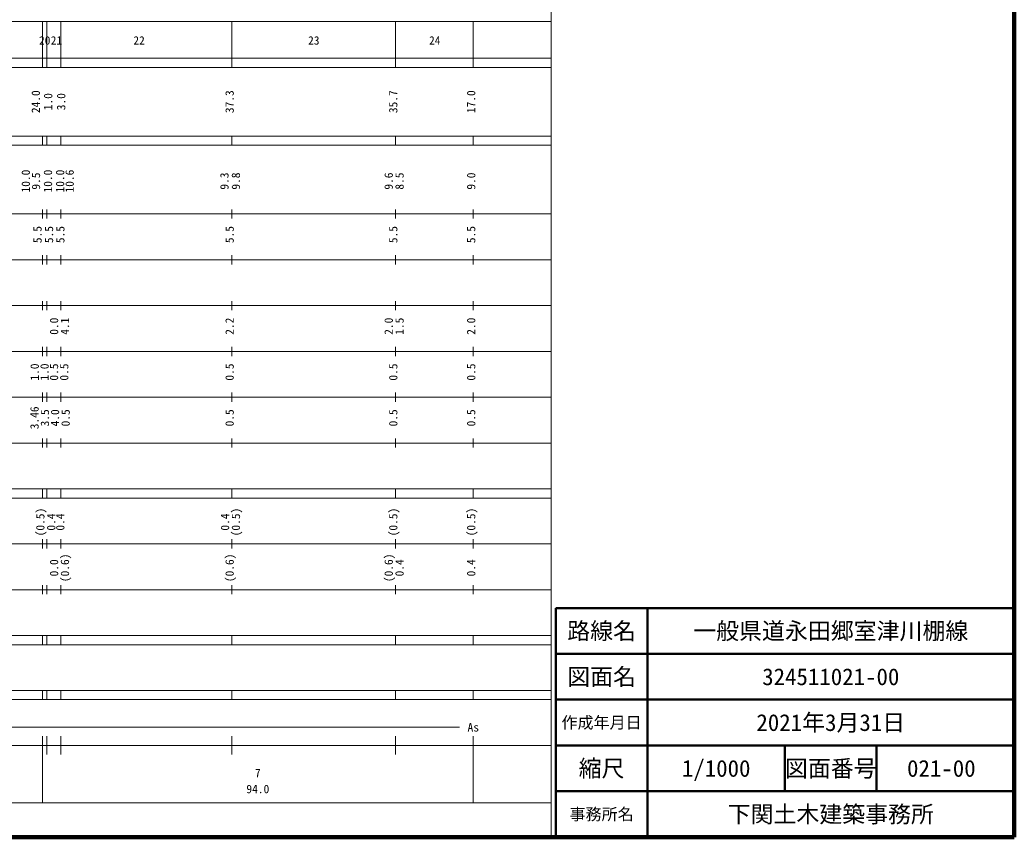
# Model space of a CAD drawing. Units: millimetres on the paper, enlarged 1000 times. Extents: x 40000 to 680000, y 20000 to 380000.
# Drawn here: x 463087 to 680000, y 20000 to 198357 of the extents above; entities that cross this region are included whole.
import ezdxf
from ezdxf.enums import TextEntityAlignment as Align

# ---------------------------------------------------------------- set-up
doc = ezdxf.new("R2010")
doc.units = ezdxf.units.MM
doc.header["$LTSCALE"] = 1000
for name, color, linetype, lineweight in [('M-TTL', 2, 'Continuous', 140), ('M-TTL-BAND', 7, 'Continuous', 13), ('M-TTL-FRAM', 2, 'Continuous', 50), ('M-TTL-LINE', 7, 'Continuous', 50)]:
    doc.layers.add(name, color=color, linetype=linetype, lineweight=lineweight)
doc.layers.add('M-TTL-TXT', color=7, linetype='Continuous')
doc.styles.add('ＭＳ ゴシック', font='')
doc.styles.get('ＭＳ ゴシック').set_extended_font_data('MS Gothic')

msp = doc.modelspace()

# ---------------------------------------------------------------- linework, layer by layer
at = {"layer": 'M-TTL'}
for p, q in [((680000, 20000), (680000, 380000)), ((40000, 20000), (680000, 20000))]:
    msp.add_line(p, q, dxfattribs=at)
at = {"layer": 'M-TTL-BAND'}
for p, q in [((579000, 20000), (579000, 370000)), ((68000, 198000), (579000, 198000)), ((468000, 188000), (468000, 198000)), ((469000, 188000), (469000, 198000)), ((472000, 188000), (472000, 198000)), ((509300, 188000), (509300, 198000)), ((545000, 188000), (545000, 198000)), ((562000, 188000), (562000, 198000)), ((40000, 190000), (579000, 190000)), ((40000, 188000), (579000, 188000)), ((40000, 173000), (579000, 173000)), ((468000, 171000), (468000, 173000)), ((469000, 171000), (469000, 173000)), ((472000, 171000), (472000, 173000)), ((509300, 171000), (509300, 173000)), ((545000, 171000), (545000, 173000)), ((562000, 171000), (562000, 173000)), ((40000, 171000), (579000, 171000)), ((468000, 155000), (468000, 157000)), ((469000, 155000), (469000, 157000)), ((472000, 155000), (472000, 157000)), ((509300, 155000), (509300, 157000)), ((545000, 155000), (545000, 157000)), ((562000, 155000), (562000, 157000)), ((40000, 156000), (579000, 156000)), ((46000, 146000), (579000, 146000)), ((468000, 145000), (468000, 147000)), ((469000, 145000), (469000, 147000)), ((472000, 145000), (472000, 147000)), ((509300, 145000), (509300, 147000)), ((545000, 145000), (545000, 147000)), ((562000, 145000), (562000, 147000)), ((468000, 135000), (468000, 137000)), ((469000, 135000), (469000, 137000)), ((472000, 135000), (472000, 137000)), ((509300, 135000), (509300, 137000)), ((545000, 135000), (545000, 137000)), ((562000, 135000), (562000, 137000)), ((52000, 136000), (579000, 136000)), ((46000, 126000), (579000, 126000)), ((468000, 125000), (468000, 127000)), ((469000, 125000), (469000, 127000)), ((472000, 125000), (472000, 127000)), ((509300, 125000), (509300, 127000)), ((545000, 125000), (545000, 127000)), ((562000, 125000), (562000, 127000)), ((52000, 116000), (579000, 116000)), ((468000, 115000), (468000, 117000)), ((469000, 115000), (469000, 117000)), ((472000, 115000), (472000, 117000)), ((509300, 115000), (509300, 117000)), ((545000, 115000), (545000, 117000)), ((562000, 115000), (562000, 117000)), ((468000, 105000), (468000, 107000)), ((469000, 105000), (469000, 107000)), ((472000, 105000), (472000, 107000)), ((509300, 105000), (509300, 107000)), ((545000, 105000), (545000, 107000)), ((562000, 105000), (562000, 107000)), ((46000, 106000), (579000, 106000)), ((40000, 96000), (579000, 96000)), ((468000, 94000), (468000, 96000)), ((469000, 94000), (469000, 96000)), ((472000, 94000), (472000, 96000)), ((509300, 94000), (509300, 96000)), ((545000, 94000), (545000, 96000)), ((562000, 94000), (562000, 96000)), ((40000, 94000), (579000, 94000)), ((468000, 83000), (468000, 85000)), ((469000, 83000), (469000, 85000)), ((472000, 83000), (472000, 85000)), ((509300, 83000), (509300, 85000)), ((545000, 83000), (545000, 85000)), ((562000, 83000), (562000, 85000)), ((49000, 84000), (579000, 84000)), ((40000, 74000), (579000, 74000)), ((468000, 73000), (468000, 75000)), ((469000, 73000), (469000, 75000)), ((472000, 73000), (472000, 75000)), ((509300, 73000), (509300, 75000)), ((545000, 73000), (545000, 75000)), ((562000, 73000), (562000, 75000)), ((40000, 64000), (579000, 64000)), ((468000, 62000), (468000, 64000)), ((469000, 62000), (469000, 64000)), ((472000, 62000), (472000, 64000)), ((509300, 62000), (509300, 64000)), ((545000, 62000), (545000, 64000)), ((562000, 62000), (562000, 64000)), ((40000, 62000), (579000, 62000)), ((40000, 52000), (579000, 52000)), ((40000, 50000), (579000, 50000)), ((468000, 50000), (468000, 52000)), ((469000, 50000), (469000, 52000)), ((472000, 50000), (472000, 52000)), ((509300, 50000), (509300, 52000)), ((545000, 50000), (545000, 52000)), ((562000, 50000), (562000, 52000)), ((145500, 44000), (559000, 44000)), ((468000, 27500), (468000, 42000)), ((469000, 38000), (469000, 42000)), ((472000, 38000), (472000, 42000)), ((509300, 38000), (509300, 42000)), ((545000, 38000), (545000, 42000)), ((562000, 27500), (562000, 42000)), ((40000, 40000), (579000, 40000)), ((68000, 27500), (579000, 27500))]:
    msp.add_line(p, q, dxfattribs=at)
at = {"layer": 'M-TTL-FRAM'}
for p, q in [((680000, 70000), (580000, 70000)), ((580000, 70000), (580000, 20000))]:
    msp.add_line(p, q, dxfattribs=at)
at = {"layer": 'M-TTL-LINE'}
for p, q in [((600000, 70000), (600000, 20000)), ((680000, 60000), (580000, 60000)), ((680000, 50000), (580000, 50000)), ((680000, 40000), (580000, 40000)), ((630000, 40000), (630000, 30000)), ((650000, 40000), (650000, 30000)), ((680000, 30000), (580000, 30000))]:
    msp.add_line(p, q, dxfattribs=at)

# ---------------------------------------------------------------- texts
at = {"layer": 'M-TTL-BAND', "style": 'ＭＳ ゴシック'}
for s, p in [('20', (468500, 192405)), ('21', (471056, 192405)), ('22', (489094, 192405)), ('23', (527210, 192405)), ('24', (553604, 192405)), ('As', (562000, 42500)), ('7', (515000, 32523)), ('94.0', (515000, 29033))]:
    msp.add_text(s, height=1833, dxfattribs=at).set_placement(p, align=Align.BOTTOM_CENTER)
for s, p in [('24.0', (468015, 180500)), ('1.0', (470704, 180500)), ('3.0', (473548, 180500)), ('37.3', (510300, 180500)), ('35.7', (546000, 180500)), ('17.0', (563000, 180500)), ('10.0', (465832, 163174)), ('9.5', (468049, 163174)), ('10.0', (470664, 163174)), ('10.0', (473312, 163174)), ('10.6', (475397, 163174)), ('9.3', (509170, 163174)), ('9.8', (511670, 163174)), ('9.6', (545000, 163174)), ('8.5', (547370, 163174)), ('9.0', (563000, 163174)), ('5.5', (468387, 151500)), ('5.5', (470891, 151500)), ('5.5', (473363, 151500)), ('5.5', (510300, 151500)), ('5.5', (546000, 151500)), ('5.5', (563000, 151500)), ('0.0', (472000, 131500)), ('4.1', (474370, 131500)), ('2.2', (510300, 131500)), ('2.0', (545000, 131500)), ('1.5', (547370, 131500)), ('2.0', (563000, 131500)), ('1.0', (467779, 121500)), ('1.0', (469924, 121500)), ('0.5', (471989, 121500)), ('0.5', (474213, 121500)), ('0.5', (510300, 121500)), ('0.5', (546000, 121500)), ('0.5', (563000, 121500)), ('3.46', (467733, 111500)), ('3.5', (470000, 111500)), ('4.0', (472201, 111500)), ('0.5', (474518, 111500)), ('0.5', (510300, 111500)), ('0.5', (546000, 111500)), ('0.5', (563000, 111500)), ('(0.5)', (469000, 88764)), ('(0.5)', (469000, 88764)), ('(0.5)', (511670, 88764)), ('(0.5)', (546000, 88764)), ('(0.5)', (563000, 88764)), ('0.4', (471370, 88764)), ('0.4', (473348, 88764)), ('0.4', (509300, 88764)), ('0.0', (472000, 78764)), ('(0.6)', (474370, 78764)), ('(0.6)', (510300, 78764)), ('(0.6)', (545000, 78764)), ('0.4', (547370, 78764)), ('0.4', (563000, 78764))]:
    msp.add_text(s, height=1833, rotation=90, dxfattribs=at).set_placement(p, align=Align.BOTTOM_CENTER)
at = {"layer": 'M-TTL-TXT', "style": 'ＭＳ ゴシック'}
for s, height, p in [('路線名', 3666, (590000, 65000)), ('路線名', 3666, (590000, 65000)), ('一般県道永田郷室津川棚線', 3666, (640000, 65000)), ('図面名', 3666, (590000, 55000)), ('図面名', 3666, (590000, 55000)), ('324511021-00', 3666, (640000, 55000)), ('作成年月日', 2566, (590000, 45000)), ('作成年月日', 2566, (590000, 45000)), ('2021年3月31日', 3666, (640000, 45000)), ('縮尺', 3666, (590000, 35000)), ('縮尺', 3666, (590000, 35000)), ('1/1000', 3666, (615000, 35000)), ('図面番号', 3666, (640000, 35000)), ('図面番号', 3666, (640000, 35000)), ('021-00', 3666, (664125, 35000)), ('事務所名', 2566, (590000, 25000)), ('事務所名', 2566, (590000, 25000)), ('下関土木建築事務所', 3666, (640000, 25000))]:
    msp.add_text(s, height=height, dxfattribs=at).set_placement(p, align=Align.MIDDLE_CENTER)

doc.saveas('drawing.dxf')
